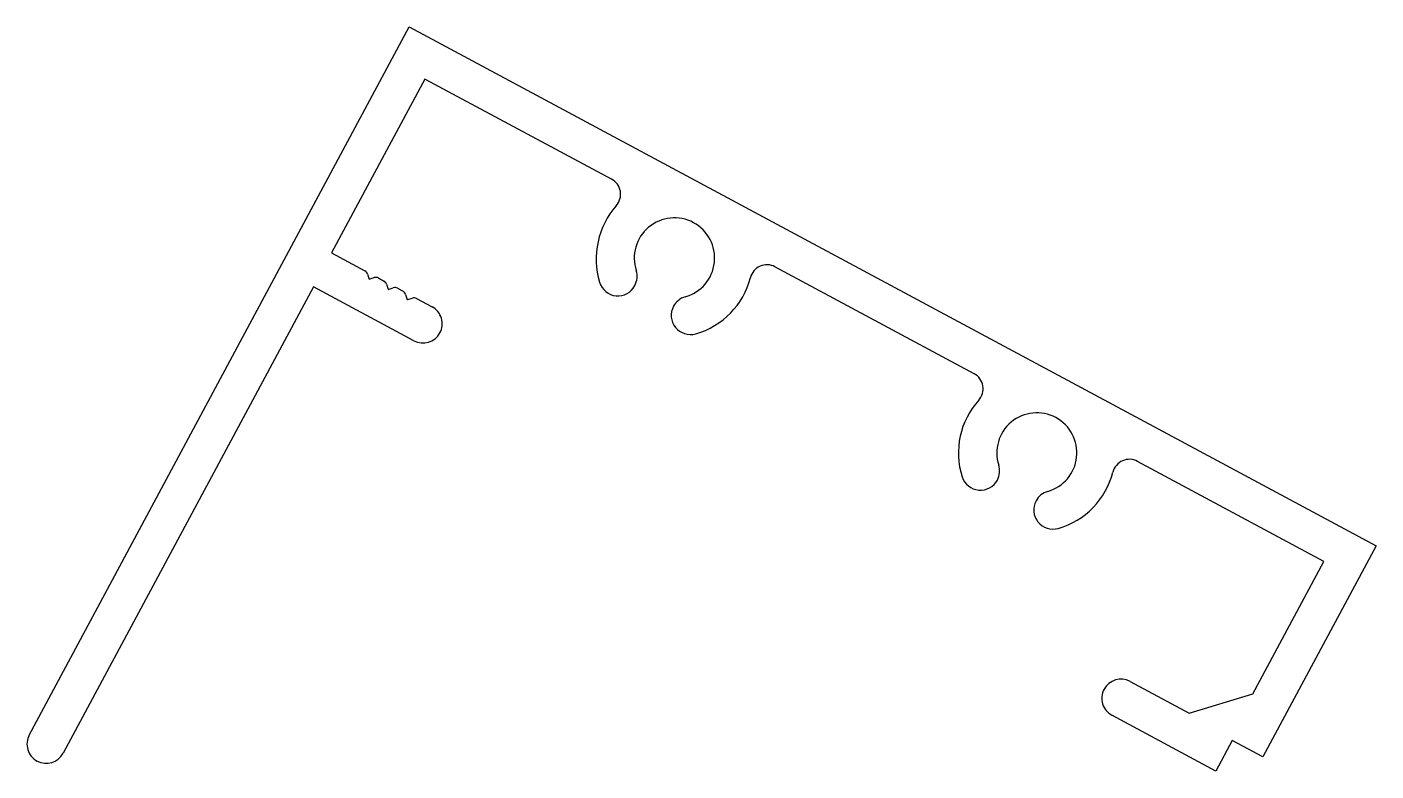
# Model space of a CAD drawing. Header units: inches. Extents: x -29.6 to 32.8, y 0.6 to 35.
import ezdxf

# ---------------------------------------------------------------- set-up
doc = ezdxf.new("R2010")
doc.units = ezdxf.units.IN
doc.header["$MEASUREMENT"] = 0

msp = doc.modelspace()

# ---------------------------------------------------------------- linework, layer by layer
at = {"color": 7}
for p, q in [((-29.519, 2.241), (-11.923, 35.029)), ((-11.923, 35.029), (32.838, 11.007)), ((-11.197, 32.618), (-15.519, 24.565)), ((-2.554, 27.98), (-11.197, 32.618)), ((-2.342, 26.753), (-2.342, 26.753)), ((-15.519, 24.565), (-13.976, 23.737)), ((-13.976, 23.737), (-13.976, 23.737)), ((14.232, 18.972), (5.008, 23.922)), ((-13.855, 23.589), (-13.785, 23.357)), ((-13.775, 23.352), (-13.544, 23.422)), ((-13.353, 23.403), (-13.095, 23.264)), ((-13.095, 23.264), (-13.353, 23.403)), ((-13.353, 23.403), (-13.095, 23.264)), ((-13.095, 23.264), (-13.353, 23.403)), ((-13.353, 23.403), (-13.095, 23.264)), ((-13.095, 23.264), (-13.095, 23.264)), ((-12.974, 23.116), (-12.904, 22.884)), ((-16.36, 22.996), (-27.95, 1.4)), ((-11.708, 20.5), (-16.36, 22.996)), ((-12.894, 22.879), (-12.662, 22.949)), ((-12.472, 22.93), (-12.214, 22.791)), ((-12.093, 22.643), (-12.023, 22.412)), ((-12.013, 22.406), (-11.781, 22.476)), ((-11.591, 22.457), (-11.591, 22.457)), ((-11.591, 22.457), (-11.591, 22.457)), ((-11.591, 22.457), (-11.591, 22.457)), ((-11.591, 22.457), (-11.591, 22.457)), ((-11.591, 22.457), (-11.591, 22.457)), ((-11.591, 22.457), (-10.866, 22.068)), ((0.312, 22.096), (0.31, 22.093)), ((-10.503, 20.863), (-10.503, 20.863)), ((30.428, 10.281), (21.794, 14.914)), ((17.097, 13.088), (17.096, 13.086)), ((32.838, 11.007), (27.59, 1.227)), ((27.137, 4.148), (30.428, 10.281)), ((21.454, 4.724), (24.185, 3.258)), ((24.185, 3.258), (27.137, 4.148)), ((25.423, 0.573), (20.612, 3.155)), ((26.18, 1.983), (25.423, 0.573)), ((27.59, 1.227), (26.18, 1.983))]:
    msp.add_line(p, q, dxfattribs=at)
for centre, radius, start, end in [((-2.927, 27.284), 0.79, 317.79776, 61.78), ((0.476, 24.286), 3.746, 138.7933, 196.75228), ((0.354, 24.325), 1.863, 285.50247, 198.05753), ((-14.094, 23.517), 0.25, 16.78, 61.78), ((-2.264, 23.475), 0.89, 331.78, 17.78817), ((4.635, 23.226), 0.79, 61.78, 165.76224), ((-13.778, 23.36), 0.008, 196.78, 286.78), ((-13.471, 23.182), 0.25, 61.78, 106.78), ((-13.213, 23.044), 0.25, 16.78, 61.78), ((-2.265, 23.458), 0.883, 196.58339, 332.76528), ((0.349, 24.313), 3.632, 285.81125, 345.76317), ((-12.896, 22.887), 0.008, 196.78, 286.78), ((-12.59, 22.71), 0.25, 61.78, 106.78), ((-12.332, 22.571), 0.25, 16.78, 61.78), ((-11.709, 22.237), 0.25, 61.78, 106.78), ((1.094, 21.673), 0.89, 105.77183, 151.78), ((-12.015, 22.414), 0.008, 196.78, 286.78), ((-11.287, 21.284), 0.89, 331.78, 61.78), ((1.096, 21.675), 0.89, 151.78, 285.81219), ((-11.287, 21.284), 0.89, 241.78, 331.78), ((13.858, 18.276), 0.79, 317.79776, 61.78), ((17.134, 15.306), 3.632, 137.79776, 197.74781), ((17.134, 15.306), 1.854, 285.77183, 197.78817), ((21.421, 14.218), 0.79, 61.78, 165.76224), ((14.521, 14.467), 0.89, 331.96005, 17.78781), ((17.134, 15.306), 3.632, 285.81219, 345.76224), ((14.523, 14.47), 0.89, 197.74781, 331.78), ((17.88, 12.665), 0.89, 105.77183, 151.78), ((17.881, 12.667), 0.89, 151.78, 285.81219), ((21.033, 3.939), 0.89, 61.78, 151.78), ((21.033, 3.939), 0.89, 151.78, 241.78), ((-28.734, 1.821), 0.89, 151.78, 241.78), ((-28.734, 1.821), 0.89, 241.78, 331.78)]:
    msp.add_arc(centre, radius, start, end, dxfattribs=at)

doc.saveas('drawing.dxf')
